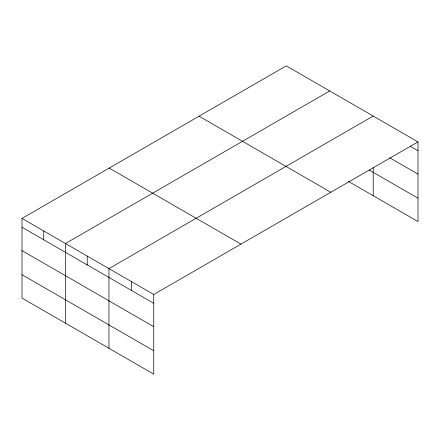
<?xml version="1.0" encoding="UTF-8"?>
<svg xmlns="http://www.w3.org/2000/svg" width="440" height="440" viewBox="0 0 440 440"><rect width="100%" height="100%" fill="white"/><g stroke="black" fill="none" stroke-linecap="round" stroke-linejoin="round"><path stroke-width="0.66" d="M22 218.422L153.747 294.481L153.747 374.143L22 298.084L22 218.422L286.253 65.857L418 141.916L418 221.579L348.53 181.472M329.731 90.954L65.478 243.524L65.478 323.186M373.208 116.056L108.955 268.62L108.955 348.282M153.747 294.481L418 141.916M410.339 146.322L418 150.744M389.708 157.79L418 174.119M369.094 169.966L418 198.204M199.051 116.204L330.798 192.264M109.203 168.075L240.95 244.139M22 227.249L153.747 303.309M22 250.624L153.747 326.684M22 274.709L153.747 350.768M373.208 167.662L373.208 195.718M131.351 281.551L131.351 290.378M87.213 256.069L87.213 264.897M43.736 230.973L43.736 239.8"/></g></svg>
